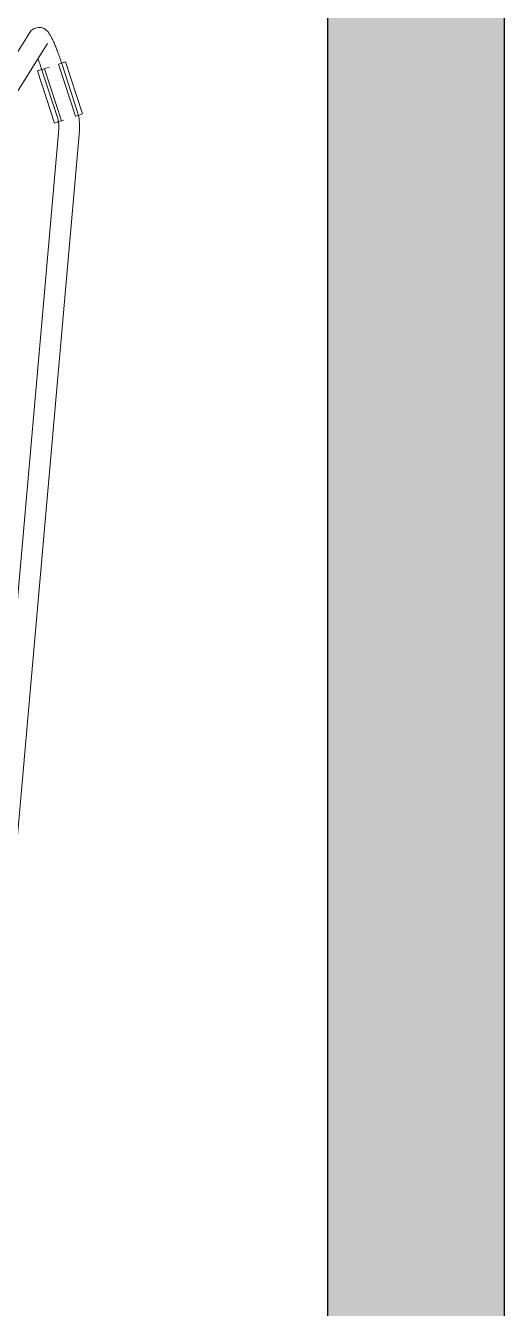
# Model space of a CAD drawing. Header units: millimetres. Extents: x 155927 to 317870, y -36033 to 97293.
# Drawn here: x 167301 to 167577, y 11252 to 11991 of the extents above; entities that cross this region are included whole.
import ezdxf

# ---------------------------------------------------------------- set-up
doc = ezdxf.new("R2010")
doc.units = ezdxf.units.MM
doc.header["$MEASUREMENT"] = 0
for name, color, linetype, lineweight in [('A-WALL-PATT', 7, 'CONTINUOUS', 9), ('I-FURN', 8, 'CONTINUOUS', 9), ('I-WALL', 7, 'CONTINUOUS', 9)]:
    doc.layers.add(name, color=color, linetype=linetype, lineweight=lineweight)

msp = doc.modelspace()

# ---------------------------------------------------------------- hatches: boundary and pattern name
at = {"layer": 'A-WALL-PATT'}
msp.add_hatch(color=256, dxfattribs=at).paths.add_polyline_path([(167474.83, 9757.83), (167576.83, 9757.83), (167576.83, 13505.61), (167474.83, 13505.61), (167474.83, 9818.04)], flags=0)

# ---------------------------------------------------------------- linework, layer by layer
at = {"layer": 'I-FURN'}
for p, q in [((167304.15, 11988.49), (167305.88, 11989.71)), ((167305.88, 11989.71), (167308.11, 11990.3)), ((167308.11, 11990.3), (167310.08, 11990.13)), ((167310.08, 11990.13), (167311.46, 11989.61)), ((167311.46, 11989.61), (167312.37, 11989.04)), ((167303.25, 11987.37), (167280.22, 11950.6)), ((167304.15, 11988.49), (167303.25, 11987.37)), ((167312.37, 11989.04), (167313, 11988.52)), ((167313, 11988.52), (167313.47, 11988.06)), ((167313.47, 11988.06), (167313.84, 11987.63)), ((167313.84, 11987.63), (167314.15, 11987.23)), ((167314.15, 11987.23), (167314.43, 11986.84)), ((167314.43, 11986.84), (167314.68, 11986.45)), ((167314.68, 11986.45), (167314.92, 11986.06)), ((167314.92, 11986.06), (167315.16, 11985.66)), ((167315.16, 11985.66), (167315.39, 11985.25)), ((167315.39, 11985.25), (167315.62, 11984.82)), ((167315.62, 11984.82), (167315.85, 11984.38)), ((167315.85, 11984.38), (167316.08, 11983.93)), ((167316.08, 11983.93), (167316.31, 11983.45)), ((167316.31, 11983.45), (167316.54, 11982.96)), ((167316.54, 11982.96), (167316.78, 11982.45)), ((167316.78, 11982.45), (167317.01, 11981.92)), ((167317.01, 11981.92), (167317.25, 11981.38)), ((167286.12, 11937.41), (167313.42, 11981)), ((167317.25, 11981.38), (167317.5, 11980.82)), ((167317.5, 11980.82), (167317.74, 11980.24)), ((167317.74, 11980.24), (167317.99, 11979.64)), ((167317.99, 11979.64), (167318.24, 11979.03)), ((167318.24, 11979.03), (167318.49, 11978.41)), ((167318.49, 11978.41), (167318.74, 11977.77)), ((167318.74, 11977.77), (167318.99, 11977.11)), ((167318.99, 11977.11), (167319.25, 11976.45)), ((167319.25, 11976.45), (167319.5, 11975.77)), ((167319.5, 11975.77), (167319.76, 11975.08)), ((167319.76, 11975.08), (167320.01, 11974.38)), ((167308.06, 11972.11), (167308.29, 11971.49)), ((167308.29, 11971.49), (167308.53, 11970.85)), ((167308.53, 11970.85), (167308.76, 11970.21)), ((167308.76, 11970.21), (167309, 11969.55)), ((167309, 11969.55), (167309.23, 11968.88)), ((167309.23, 11968.88), (167309.47, 11968.21)), ((167309.47, 11968.21), (167309.7, 11967.53)), ((167309.7, 11967.53), (167309.93, 11966.85)), ((167314.4, 11967.32), (167311.92, 11966.52)), ((167319.89, 11969.09), (167329.58, 11939.09)), ((167320.01, 11974.38), (167320.27, 11973.68)), ((167320.01, 11969.13), (167321.98, 11969.77)), ((167320.27, 11973.68), (167320.52, 11972.96)), ((167320.52, 11972.96), (167320.77, 11972.24)), ((167320.77, 11972.24), (167321.02, 11971.51)), ((167321.02, 11971.51), (167321.27, 11970.78)), ((167321.27, 11970.78), (167321.52, 11970.04)), ((167321.52, 11970.04), (167321.76, 11969.3)), ((167321.76, 11969.3), (167321.91, 11968.84)), ((167330.63, 11942.03), (167321.91, 11968.84)), ((167321.98, 11969.77), (167323.93, 11970.4)), ((167323.93, 11970.4), (167333.62, 11940.39)), ((167307.78, 11965.18), (167309.73, 11965.81)), ((167307.78, 11965.18), (167317.47, 11935.18)), ((167309.73, 11965.81), (167311.7, 11966.45)), ((167309.93, 11966.85), (167310.16, 11966.16)), ((167310.16, 11966.16), (167310.39, 11965.46)), ((167310.39, 11965.46), (167310.5, 11965.14)), ((167310.5, 11965.14), (167319.21, 11938.32)), ((167321.51, 11936.48), (167311.82, 11966.49)), ((167319.21, 11938.32), (167319.4, 11937.68)), ((167319.4, 11937.68), (167319.57, 11937.04)), ((167331.67, 11939.76), (167329.7, 11939.13)), ((167330.64, 11941.98), (167330.63, 11942.03)), ((167330.97, 11940.89), (167330.64, 11941.98)), ((167331.25, 11939.78), (167330.97, 11940.89)), ((167331.49, 11938.67), (167331.25, 11939.78)), ((167331.69, 11937.54), (167331.49, 11938.67)), ((167333.62, 11940.39), (167331.67, 11939.76)), ((167331.84, 11936.41), (167331.69, 11937.54)), ((167319.95, 11931.76), (167282.67, 11507.41)), ((167292.96, 11487.39), (167331.91, 11930.71)), ((167319.42, 11935.81), (167317.47, 11935.18)), ((167321.39, 11936.44), (167319.42, 11935.81)), ((167319.57, 11937.04), (167319.71, 11936.4)), ((167319.71, 11936.4), (167319.83, 11935.74)), ((167319.83, 11935.74), (167319.91, 11935.09)), ((167319.91, 11935.09), (167319.98, 11934.43)), ((167320, 11932.44), (167319.96, 11931.78)), ((167319.96, 11931.78), (167319.96, 11931.76)), ((167319.98, 11934.43), (167320.01, 11933.77)), ((167320.02, 11933.11), (167320, 11932.44)), ((167320.01, 11933.77), (167320.02, 11933.11)), ((167322.77, 11936.89), (167321.61, 11936.51)), ((167331.95, 11935.27), (167331.84, 11936.41)), ((167331.91, 11930.71), (167331.99, 11931.85)), ((167332.01, 11934.13), (167331.95, 11935.27)), ((167331.99, 11931.85), (167332.02, 11932.99)), ((167332.02, 11932.99), (167332.01, 11934.13))]:
    msp.add_line(p, q, dxfattribs=at)
at = {"layer": 'I-WALL', "lineweight": 30}
for p, q in [((167474.83, 13505.61), (167474.83, 9757.83)), ((167576.83, 9757.83), (167576.83, 13505.61))]:
    msp.add_line(p, q, dxfattribs=at)

doc.saveas('drawing.dxf')
